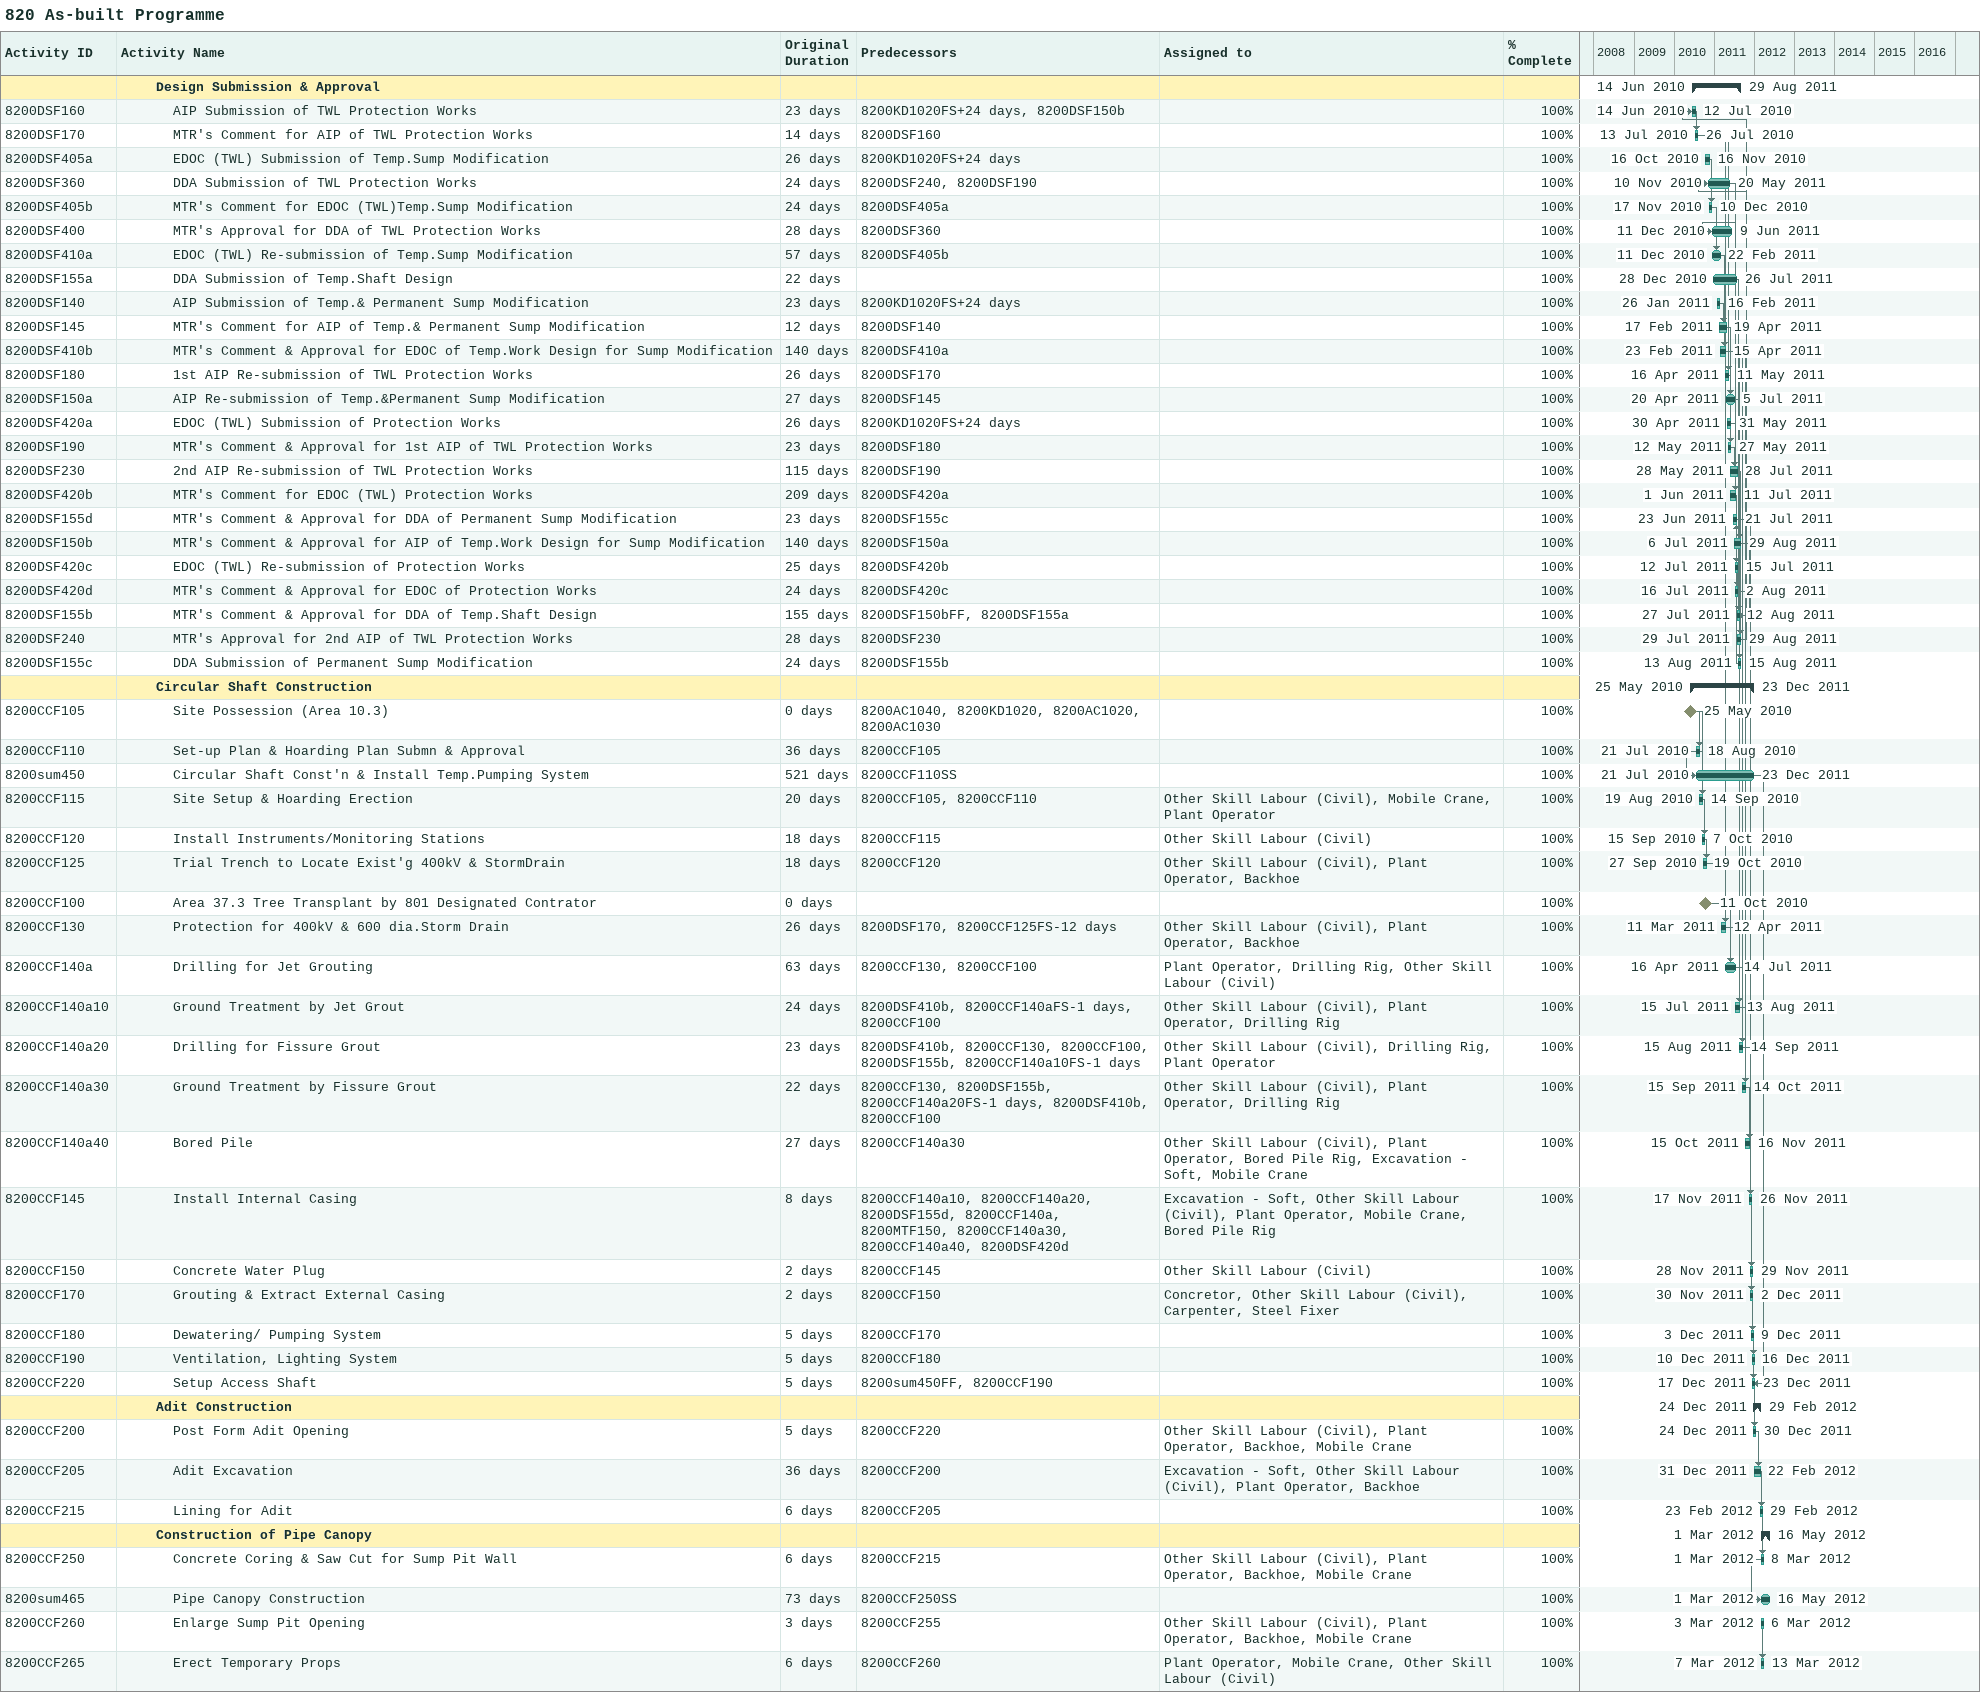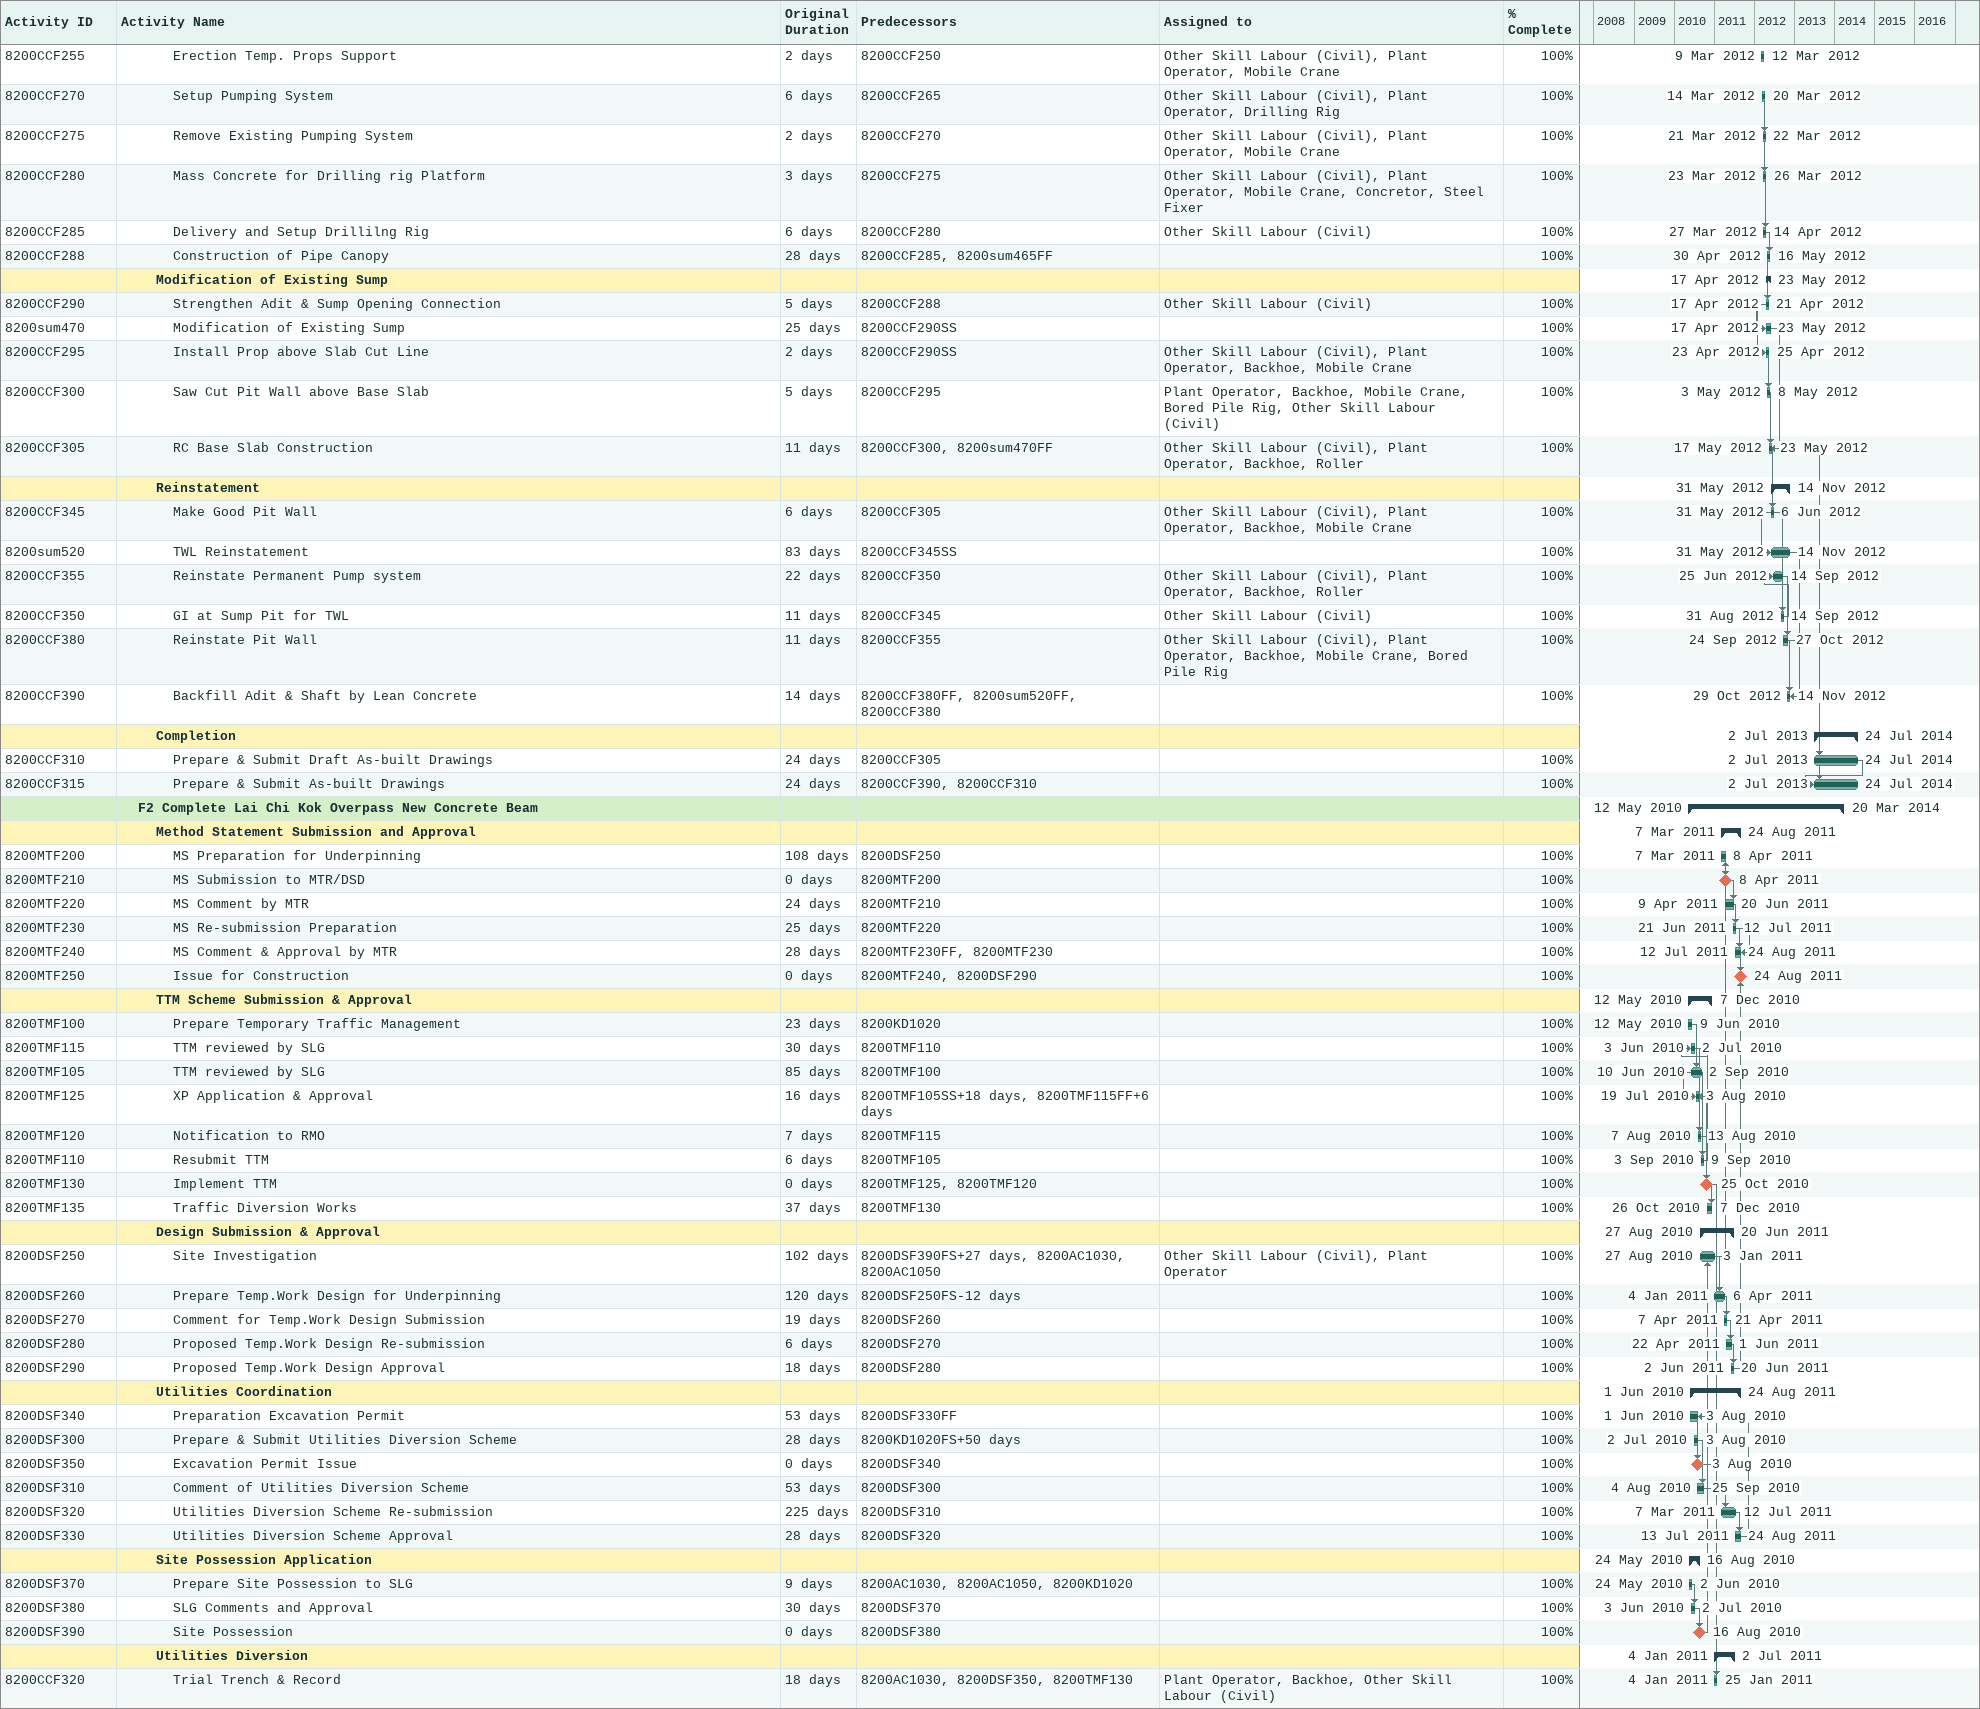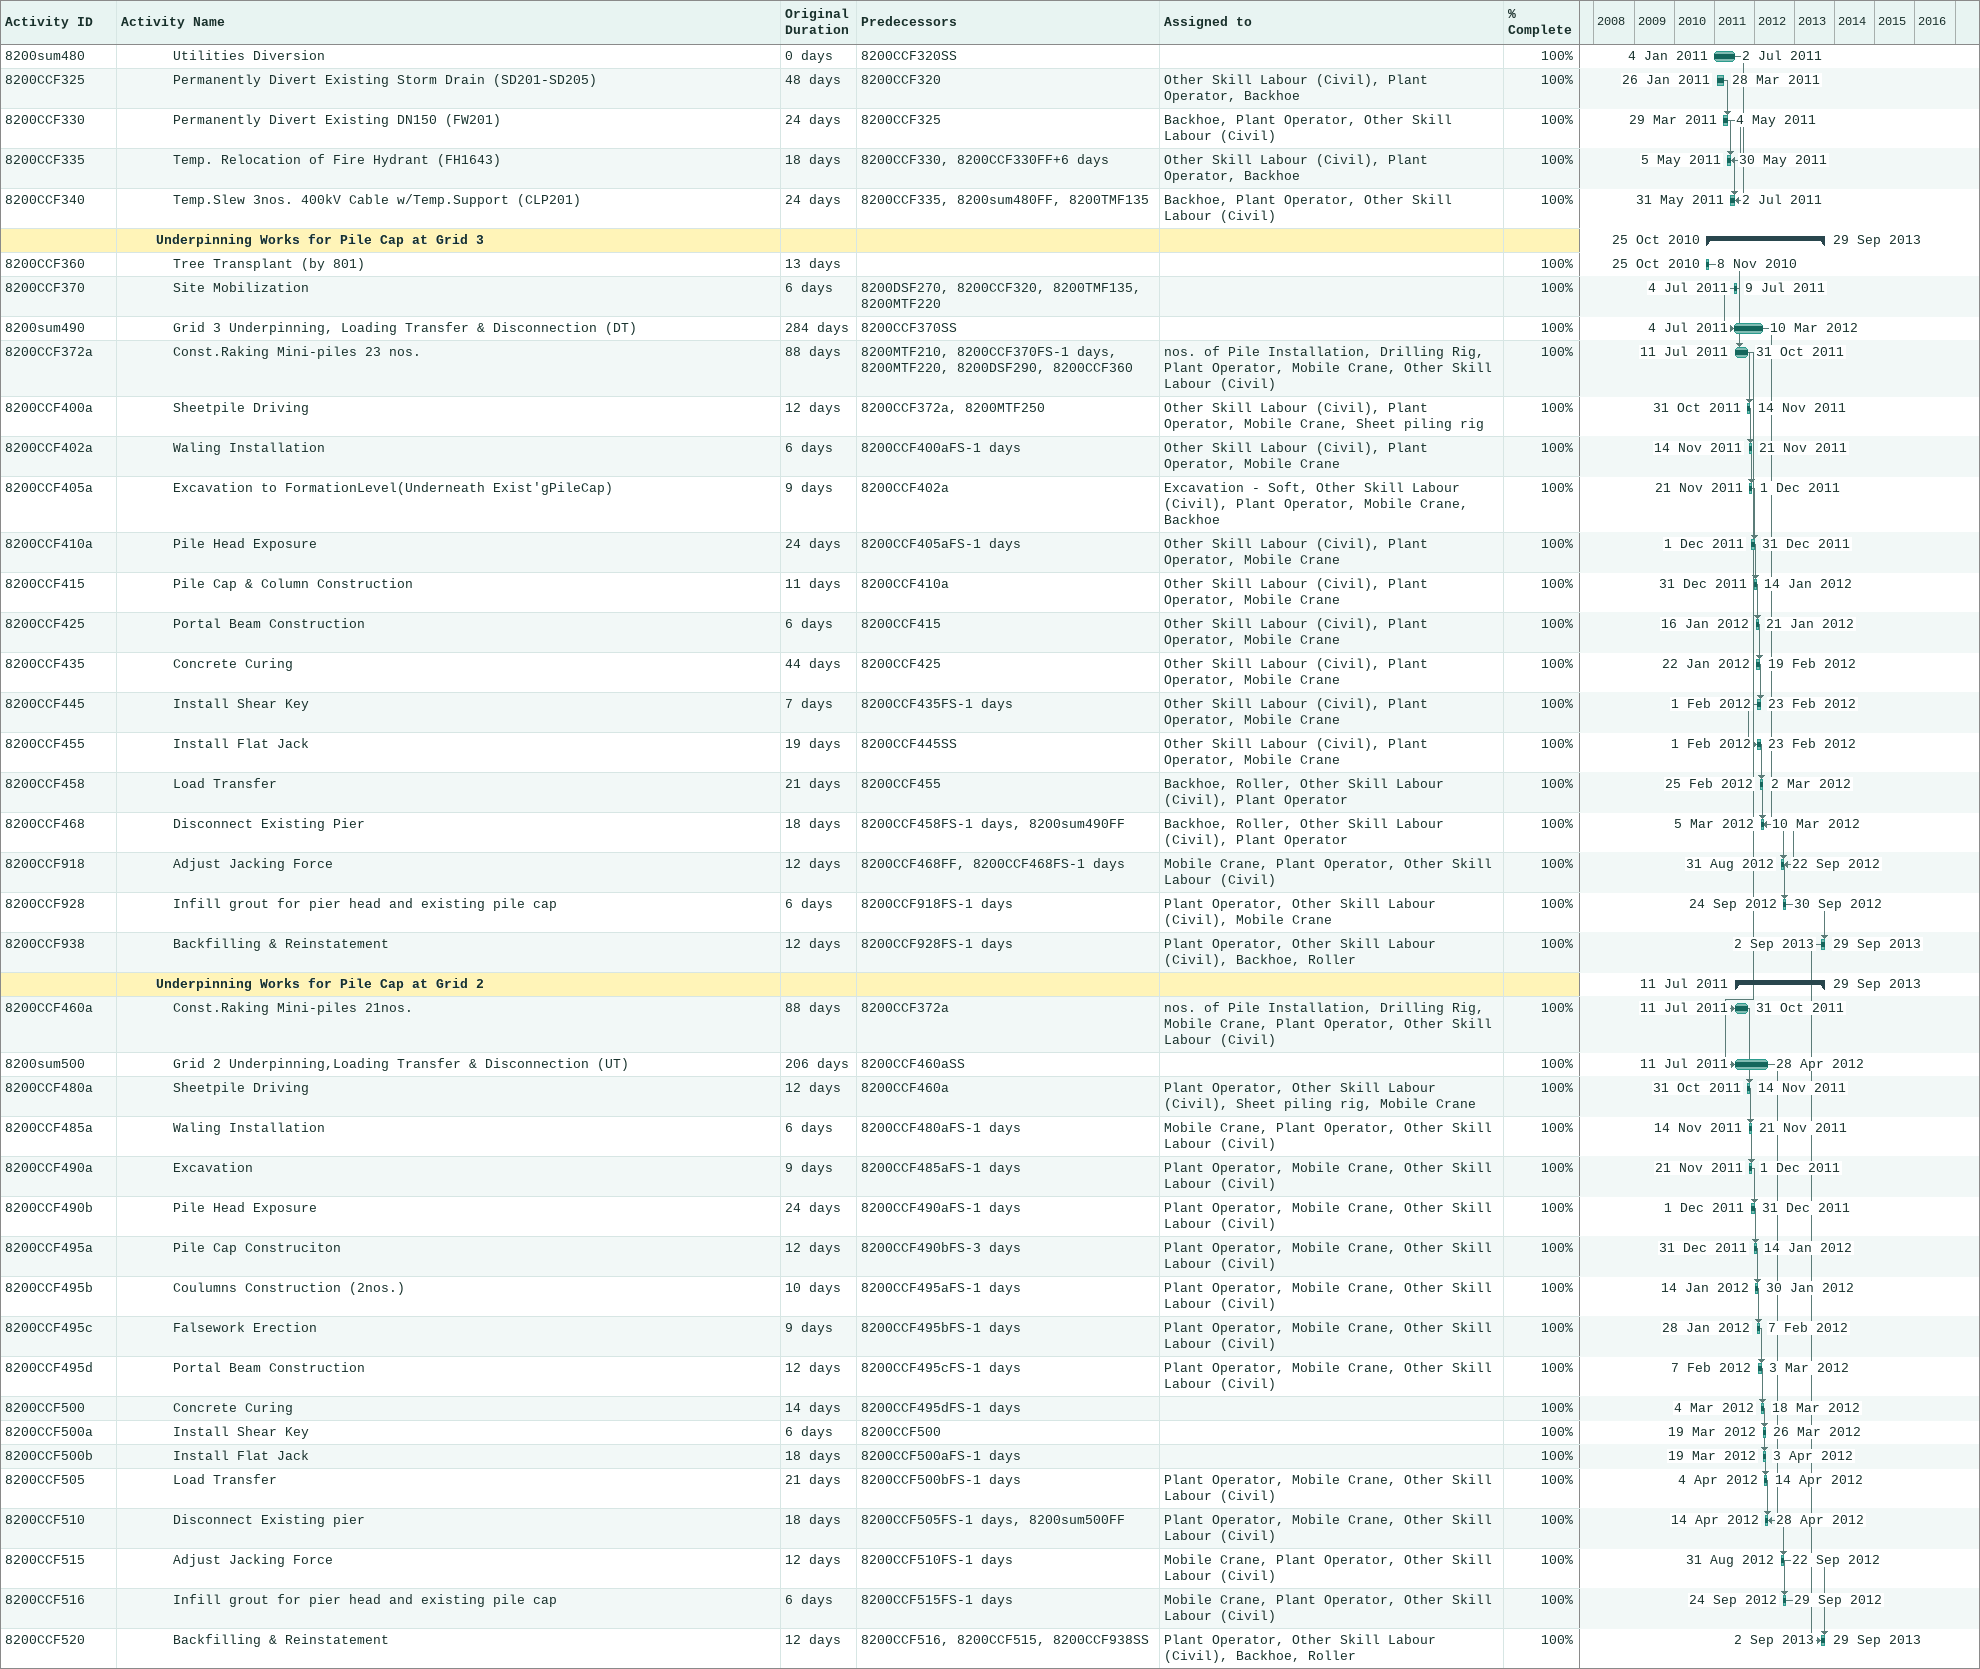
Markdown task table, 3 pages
820 As-built Programme

| ID | Level | Task | Original duration | Start | Finish | Predecessors | Resources | % complete |
|---|---|---|---|---|---|---|---|---|
|  | 3 | **Design Submission & Approval** |  | 2010-06-14 | 2011-08-29 |  |  |  |
| 8200DSF160 | 4 | AIP Submission of TWL Protection Works | 23d | 2010-06-14 | 2010-07-12 | 8200KD1020FS+24d, 8200DSF150b |  | 100 |
| 8200DSF170 | 4 | MTR's Comment for AIP of TWL Protection Works | 14d | 2010-07-13 | 2010-07-26 | 8200DSF160 |  | 100 |
| 8200DSF405a | 4 | EDOC (TWL) Submission of Temp.Sump Modification | 26d | 2010-10-16 | 2010-11-16 | 8200KD1020FS+24d |  | 100 |
| 8200DSF360 | 4 | DDA Submission of TWL Protection Works | 24d | 2010-11-10 | 2011-05-20 | 8200DSF240, 8200DSF190 |  | 100 |
| 8200DSF405b | 4 | MTR's Comment for EDOC (TWL)Temp.Sump Modification | 24d | 2010-11-17 | 2010-12-10 | 8200DSF405a |  | 100 |
| 8200DSF400 | 4 | MTR's Approval for DDA of TWL Protection Works | 28d | 2010-12-11 | 2011-06-09 | 8200DSF360 |  | 100 |
| 8200DSF410a | 4 | EDOC (TWL) Re-submission of Temp.Sump Modification | 57d | 2010-12-11 | 2011-02-22 | 8200DSF405b |  | 100 |
| 8200DSF155a | 4 | DDA Submission of Temp.Shaft Design | 22d | 2010-12-28 | 2011-07-26 |  |  | 100 |
| 8200DSF140 | 4 | AIP Submission of Temp.& Permanent Sump Modification | 23d | 2011-01-26 | 2011-02-16 | 8200KD1020FS+24d |  | 100 |
| 8200DSF145 | 4 | MTR's Comment for AIP of Temp.& Permanent Sump Modification | 12d | 2011-02-17 | 2011-04-19 | 8200DSF140 |  | 100 |
| 8200DSF410b | 4 | MTR's Comment & Approval for EDOC of Temp.Work Design for Sump Modification | 140d | 2011-02-23 | 2011-04-15 | 8200DSF410a |  | 100 |
| 8200DSF180 | 4 | 1st AIP Re-submission of TWL Protection Works | 26d | 2011-04-16 | 2011-05-11 | 8200DSF170 |  | 100 |
| 8200DSF150a | 4 | AIP Re-submission of Temp.&Permanent Sump Modification | 27d | 2011-04-20 | 2011-07-05 | 8200DSF145 |  | 100 |
| 8200DSF420a | 4 | EDOC (TWL) Submission of Protection Works | 26d | 2011-04-30 | 2011-05-31 | 8200KD1020FS+24d |  | 100 |
| 8200DSF190 | 4 | MTR's Comment & Approval for 1st AIP of TWL Protection Works | 23d | 2011-05-12 | 2011-05-27 | 8200DSF180 |  | 100 |
| 8200DSF230 | 4 | 2nd AIP Re-submission of TWL Protection Works | 115d | 2011-05-28 | 2011-07-28 | 8200DSF190 |  | 100 |
| 8200DSF420b | 4 | MTR's Comment for EDOC (TWL) Protection Works | 209d | 2011-06-01 | 2011-07-11 | 8200DSF420a |  | 100 |
| 8200DSF155d | 4 | MTR's Comment & Approval for DDA of Permanent Sump Modification | 23d | 2011-06-23 | 2011-07-21 | 8200DSF155c |  | 100 |
| 8200DSF150b | 4 | MTR's Comment & Approval for AIP of Temp.Work Design for Sump Modification | 140d | 2011-07-06 | 2011-08-29 | 8200DSF150a |  | 100 |
| 8200DSF420c | 4 | EDOC (TWL) Re-submission of Protection Works | 25d | 2011-07-12 | 2011-07-15 | 8200DSF420b |  | 100 |
| 8200DSF420d | 4 | MTR's Comment & Approval for EDOC of Protection Works | 24d | 2011-07-16 | 2011-08-02 | 8200DSF420c |  | 100 |
| 8200DSF155b | 4 | MTR's Comment & Approval for DDA of Temp.Shaft Design | 155d | 2011-07-27 | 2011-08-12 | 8200DSF150bFF, 8200DSF155a |  | 100 |
| 8200DSF240 | 4 | MTR's Approval for 2nd AIP of TWL Protection Works | 28d | 2011-07-29 | 2011-08-29 | 8200DSF230 |  | 100 |
| 8200DSF155c | 4 | DDA Submission of Permanent Sump Modification | 24d | 2011-08-13 | 2011-08-15 | 8200DSF155b |  | 100 |
|  | 3 | **Circular Shaft Construction** |  | 2010-05-25 | 2011-12-23 |  |  |  |
| 8200CCF105 | 4 | Site Possession (Area 10.3) | 0d | 2010-05-25 | 2010-05-25 | 8200AC1040, 8200KD1020, 8200AC1020, 8200AC1030 |  | 100 |
| 8200CCF110 | 4 | Set-up Plan & Hoarding Plan Submn & Approval | 36d | 2010-07-21 | 2010-08-18 | 8200CCF105 |  | 100 |
| 8200sum450 | 4 | Circular Shaft Const'n & Install Temp.Pumping System | 521d | 2010-07-21 | 2011-12-23 | 8200CCF110SS |  | 100 |
| 8200CCF115 | 4 | Site Setup & Hoarding Erection | 20d | 2010-08-19 | 2010-09-14 | 8200CCF105, 8200CCF110 | Other Skill Labour (Civil), Mobile Crane, Plant Operator | 100 |
| 8200CCF120 | 4 | Install Instruments/Monitoring Stations | 18d | 2010-09-15 | 2010-10-07 | 8200CCF115 | Other Skill Labour (Civil) | 100 |
| 8200CCF125 | 4 | Trial Trench to Locate Exist'g 400kV & StormDrain | 18d | 2010-09-27 | 2010-10-19 | 8200CCF120 | Other Skill Labour (Civil), Plant Operator, Backhoe | 100 |
| 8200CCF100 | 4 | Area 37.3 Tree Transplant by 801 Designated Contrator | 0d | 2010-10-11 | 2010-10-11 |  |  | 100 |
| 8200CCF130 | 4 | Protection for 400kV & 600 dia.Storm Drain | 26d | 2011-03-11 | 2011-04-12 | 8200DSF170, 8200CCF125FS-12d | Other Skill Labour (Civil), Plant Operator, Backhoe | 100 |
| 8200CCF140a | 4 | Drilling for Jet Grouting | 63d | 2011-04-16 | 2011-07-14 | 8200CCF130, 8200CCF100 | Plant Operator, Drilling Rig, Other Skill Labour (Civil) | 100 |
| 8200CCF140a10 | 4 | Ground Treatment by Jet Grout | 24d | 2011-07-15 | 2011-08-13 | 8200DSF410b, 8200CCF140aFS-1d, 8200CCF100 | Other Skill Labour (Civil), Plant Operator, Drilling Rig | 100 |
| 8200CCF140a20 | 4 | Drilling for Fissure Grout | 23d | 2011-08-15 | 2011-09-14 | 8200DSF410b, 8200CCF130, 8200CCF100, 8200DSF155b, 8200CCF140a10FS-1d | Other Skill Labour (Civil), Drilling Rig, Plant Operator | 100 |
| 8200CCF140a30 | 4 | Ground Treatment by Fissure Grout | 22d | 2011-09-15 | 2011-10-14 | 8200CCF130, 8200DSF155b, 8200CCF140a20FS-1d, 8200DSF410b, 8200CCF100 | Other Skill Labour (Civil), Plant Operator, Drilling Rig | 100 |
| 8200CCF140a40 | 4 | Bored Pile | 27d | 2011-10-15 | 2011-11-16 | 8200CCF140a30 | Other Skill Labour (Civil), Plant Operator, Bored Pile Rig, Excavation - Soft, Mobile Crane | 100 |
| 8200CCF145 | 4 | Install Internal Casing | 8d | 2011-11-17 | 2011-11-26 | 8200CCF140a10, 8200CCF140a20, 8200DSF155d, 8200CCF140a, 8200MTF150, 8200CCF140a30, 8200CCF140a40, 8200DSF420d | Excavation - Soft, Other Skill Labour (Civil), Plant Operator, Mobile Crane, Bored Pile Rig | 100 |
| 8200CCF150 | 4 | Concrete Water Plug | 2d | 2011-11-28 | 2011-11-29 | 8200CCF145 | Other Skill Labour (Civil) | 100 |
| 8200CCF170 | 4 | Grouting & Extract External Casing | 2d | 2011-11-30 | 2011-12-02 | 8200CCF150 | Concretor, Other Skill Labour (Civil), Carpenter, Steel Fixer | 100 |
| 8200CCF180 | 4 | Dewatering/ Pumping System | 5d | 2011-12-03 | 2011-12-09 | 8200CCF170 |  | 100 |
| 8200CCF190 | 4 | Ventilation, Lighting System | 5d | 2011-12-10 | 2011-12-16 | 8200CCF180 |  | 100 |
| 8200CCF220 | 4 | Setup Access Shaft | 5d | 2011-12-17 | 2011-12-23 | 8200sum450FF, 8200CCF190 |  | 100 |
|  | 3 | **Adit Construction** |  | 2011-12-24 | 2012-02-29 |  |  |  |
| 8200CCF200 | 4 | Post Form Adit Opening | 5d | 2011-12-24 | 2011-12-30 | 8200CCF220 | Other Skill Labour (Civil), Plant Operator, Backhoe, Mobile Crane | 100 |
| 8200CCF205 | 4 | Adit Excavation | 36d | 2011-12-31 | 2012-02-22 | 8200CCF200 | Excavation - Soft, Other Skill Labour (Civil), Plant Operator, Backhoe | 100 |
| 8200CCF215 | 4 | Lining for Adit | 6d | 2012-02-23 | 2012-02-29 | 8200CCF205 |  | 100 |
|  | 3 | **Construction of Pipe Canopy** |  | 2012-03-01 | 2012-05-16 |  |  |  |
| 8200CCF250 | 4 | Concrete Coring & Saw Cut for Sump Pit Wall | 6d | 2012-03-01 | 2012-03-08 | 8200CCF215 | Other Skill Labour (Civil), Plant Operator, Backhoe, Mobile Crane | 100 |
| 8200sum465 | 4 | Pipe Canopy Construction | 73d | 2012-03-01 | 2012-05-16 | 8200CCF250SS |  | 100 |
| 8200CCF260 | 4 | Enlarge Sump Pit Opening | 3d | 2012-03-03 | 2012-03-06 | 8200CCF255 | Other Skill Labour (Civil), Plant Operator, Backhoe, Mobile Crane | 100 |
| 8200CCF265 | 4 | Erect Temporary Props | 6d | 2012-03-07 | 2012-03-13 | 8200CCF260 | Plant Operator, Mobile Crane, Other Skill Labour (Civil) | 100 |
| 8200CCF255 | 4 | Erection Temp. Props Support | 2d | 2012-03-09 | 2012-03-12 | 8200CCF250 | Other Skill Labour (Civil), Plant Operator, Mobile Crane | 100 |
| 8200CCF270 | 4 | Setup Pumping System | 6d | 2012-03-14 | 2012-03-20 | 8200CCF265 | Other Skill Labour (Civil), Plant Operator, Drilling Rig | 100 |
| 8200CCF275 | 4 | Remove Existing Pumping System | 2d | 2012-03-21 | 2012-03-22 | 8200CCF270 | Other Skill Labour (Civil), Plant Operator, Mobile Crane | 100 |
| 8200CCF280 | 4 | Mass Concrete for Drilling rig Platform | 3d | 2012-03-23 | 2012-03-26 | 8200CCF275 | Other Skill Labour (Civil), Plant Operator, Mobile Crane, Concretor, Steel Fixer | 100 |
| 8200CCF285 | 4 | Delivery and Setup Drillilng Rig | 6d | 2012-03-27 | 2012-04-14 | 8200CCF280 | Other Skill Labour (Civil) | 100 |
| 8200CCF288 | 4 | Construction of Pipe Canopy | 28d | 2012-04-30 | 2012-05-16 | 8200CCF285, 8200sum465FF |  | 100 |
|  | 3 | **Modification of Existing Sump** |  | 2012-04-17 | 2012-05-23 |  |  |  |
| 8200CCF290 | 4 | Strengthen Adit & Sump Opening Connection | 5d | 2012-04-17 | 2012-04-21 | 8200CCF288 | Other Skill Labour (Civil) | 100 |
| 8200sum470 | 4 | Modification of Existing Sump | 25d | 2012-04-17 | 2012-05-23 | 8200CCF290SS |  | 100 |
| 8200CCF295 | 4 | Install Prop above Slab Cut Line | 2d | 2012-04-23 | 2012-04-25 | 8200CCF290SS | Other Skill Labour (Civil), Plant Operator, Backhoe, Mobile Crane | 100 |
| 8200CCF300 | 4 | Saw Cut Pit Wall above Base Slab | 5d | 2012-05-03 | 2012-05-08 | 8200CCF295 | Plant Operator, Backhoe, Mobile Crane, Bored Pile Rig, Other Skill Labour (Civil) | 100 |
| 8200CCF305 | 4 | RC Base Slab Construction | 11d | 2012-05-17 | 2012-05-23 | 8200CCF300, 8200sum470FF | Other Skill Labour (Civil), Plant Operator, Backhoe, Roller | 100 |
|  | 3 | **Reinstatement** |  | 2012-05-31 | 2012-11-14 |  |  |  |
| 8200CCF345 | 4 | Make Good Pit Wall | 6d | 2012-05-31 | 2012-06-06 | 8200CCF305 | Other Skill Labour (Civil), Plant Operator, Backhoe, Mobile Crane | 100 |
| 8200sum520 | 4 | TWL Reinstatement | 83d | 2012-05-31 | 2012-11-14 | 8200CCF345SS |  | 100 |
| 8200CCF355 | 4 | Reinstate Permanent Pump system | 22d | 2012-06-25 | 2012-09-14 | 8200CCF350 | Other Skill Labour (Civil), Plant Operator, Backhoe, Roller | 100 |
| 8200CCF350 | 4 | GI at Sump Pit for TWL | 11d | 2012-08-31 | 2012-09-14 | 8200CCF345 | Other Skill Labour (Civil) | 100 |
| 8200CCF380 | 4 | Reinstate Pit Wall | 11d | 2012-09-24 | 2012-10-27 | 8200CCF355 | Other Skill Labour (Civil), Plant Operator, Backhoe, Mobile Crane, Bored Pile Rig | 100 |
| 8200CCF390 | 4 | Backfill Adit & Shaft by Lean Concrete | 14d | 2012-10-29 | 2012-11-14 | 8200CCF380FF, 8200sum520FF, 8200CCF380 |  | 100 |
|  | 3 | **Completion** |  | 2013-07-02 | 2014-07-24 |  |  |  |
| 8200CCF310 | 4 | Prepare & Submit Draft As-built Drawings | 24d | 2013-07-02 | 2014-07-24 | 8200CCF305 |  | 100 |
| 8200CCF315 | 4 | Prepare & Submit As-built Drawings | 24d | 2013-07-02 | 2014-07-24 | 8200CCF390, 8200CCF310 |  | 100 |
|  | 2 | **F2 Complete Lai Chi Kok Overpass New Concrete Beam** |  | 2010-05-12 | 2014-03-20 |  |  |  |
|  | 3 | **Method Statement Submission and Approval** |  | 2011-03-07 | 2011-08-24 |  |  |  |
| 8200MTF200 | 4 | MS Preparation for Underpinning | 108d | 2011-03-07 | 2011-04-08 | 8200DSF250 |  | 100 |
| 8200MTF210 | 4 | MS Submission to MTR/DSD | 0d | 2011-04-08 | 2011-04-08 | 8200MTF200 |  | 100 |
| 8200MTF220 | 4 | MS Comment by MTR | 24d | 2011-04-09 | 2011-06-20 | 8200MTF210 |  | 100 |
| 8200MTF230 | 4 | MS Re-submission Preparation | 25d | 2011-06-21 | 2011-07-12 | 8200MTF220 |  | 100 |
| 8200MTF240 | 4 | MS Comment & Approval by MTR | 28d | 2011-07-12 | 2011-08-24 | 8200MTF230FF, 8200MTF230 |  | 100 |
| 8200MTF250 | 4 | Issue for Construction | 0d | 2011-08-24 | 2011-08-24 | 8200MTF240, 8200DSF290 |  | 100 |
|  | 3 | **TTM Scheme Submission & Approval** |  | 2010-05-12 | 2010-12-07 |  |  |  |
| 8200TMF100 | 4 | Prepare Temporary Traffic Management | 23d | 2010-05-12 | 2010-06-09 | 8200KD1020 |  | 100 |
| 8200TMF115 | 4 | TTM reviewed by SLG | 30d | 2010-06-03 | 2010-07-02 | 8200TMF110 |  | 100 |
| 8200TMF105 | 4 | TTM reviewed by SLG | 85d | 2010-06-10 | 2010-09-02 | 8200TMF100 |  | 100 |
| 8200TMF125 | 4 | XP Application & Approval | 16d | 2010-07-19 | 2010-08-03 | 8200TMF105SS+18d, 8200TMF115FF+6d |  | 100 |
| 8200TMF120 | 4 | Notification to RMO | 7d | 2010-08-07 | 2010-08-13 | 8200TMF115 |  | 100 |
| 8200TMF110 | 4 | Resubmit TTM | 6d | 2010-09-03 | 2010-09-09 | 8200TMF105 |  | 100 |
| 8200TMF130 | 4 | Implement TTM | 0d | 2010-10-25 | 2010-10-25 | 8200TMF125, 8200TMF120 |  | 100 |
| 8200TMF135 | 4 | Traffic Diversion Works | 37d | 2010-10-26 | 2010-12-07 | 8200TMF130 |  | 100 |
|  | 3 | **Design Submission & Approval** |  | 2010-08-27 | 2011-06-20 |  |  |  |
| 8200DSF250 | 4 | Site Investigation | 102d | 2010-08-27 | 2011-01-03 | 8200DSF390FS+27d, 8200AC1030, 8200AC1050 | Other Skill Labour (Civil), Plant Operator | 100 |
| 8200DSF260 | 4 | Prepare Temp.Work Design for Underpinning | 120d | 2011-01-04 | 2011-04-06 | 8200DSF250FS-12d |  | 100 |
| 8200DSF270 | 4 | Comment for Temp.Work Design Submission | 19d | 2011-04-07 | 2011-04-21 | 8200DSF260 |  | 100 |
| 8200DSF280 | 4 | Proposed Temp.Work Design Re-submission | 6d | 2011-04-22 | 2011-06-01 | 8200DSF270 |  | 100 |
| 8200DSF290 | 4 | Proposed Temp.Work Design Approval | 18d | 2011-06-02 | 2011-06-20 | 8200DSF280 |  | 100 |
|  | 3 | **Utilities Coordination** |  | 2010-06-01 | 2011-08-24 |  |  |  |
| 8200DSF340 | 4 | Preparation Excavation Permit | 53d | 2010-06-01 | 2010-08-03 | 8200DSF330FF |  | 100 |
| 8200DSF300 | 4 | Prepare & Submit Utilities Diversion Scheme | 28d | 2010-07-02 | 2010-08-03 | 8200KD1020FS+50d |  | 100 |
| 8200DSF350 | 4 | Excavation Permit Issue | 0d | 2010-08-03 | 2010-08-03 | 8200DSF340 |  | 100 |
| 8200DSF310 | 4 | Comment of Utilities Diversion Scheme | 53d | 2010-08-04 | 2010-09-25 | 8200DSF300 |  | 100 |
| 8200DSF320 | 4 | Utilities Diversion Scheme Re-submission | 225d | 2011-03-07 | 2011-07-12 | 8200DSF310 |  | 100 |
| 8200DSF330 | 4 | Utilities Diversion Scheme Approval | 28d | 2011-07-13 | 2011-08-24 | 8200DSF320 |  | 100 |
|  | 3 | **Site Possession Application** |  | 2010-05-24 | 2010-08-16 |  |  |  |
| 8200DSF370 | 4 | Prepare Site Possession to SLG | 9d | 2010-05-24 | 2010-06-02 | 8200AC1030, 8200AC1050, 8200KD1020 |  | 100 |
| 8200DSF380 | 4 | SLG Comments and Approval | 30d | 2010-06-03 | 2010-07-02 | 8200DSF370 |  | 100 |
| 8200DSF390 | 4 | Site Possession | 0d | 2010-08-16 | 2010-08-16 | 8200DSF380 |  | 100 |
|  | 3 | **Utilities Diversion** |  | 2011-01-04 | 2011-07-02 |  |  |  |
| 8200CCF320 | 4 | Trial Trench & Record | 18d | 2011-01-04 | 2011-01-25 | 8200AC1030, 8200DSF350, 8200TMF130 | Plant Operator, Backhoe, Other Skill Labour (Civil) | 100 |
| 8200sum480 | 4 | Utilities Diversion | 0d | 2011-01-04 | 2011-07-02 | 8200CCF320SS |  | 100 |
| 8200CCF325 | 4 | Permanently Divert Existing Storm Drain (SD201-SD205) | 48d | 2011-01-26 | 2011-03-28 | 8200CCF320 | Other Skill Labour (Civil), Plant Operator, Backhoe | 100 |
| 8200CCF330 | 4 | Permanently Divert Existing DN150 (FW201) | 24d | 2011-03-29 | 2011-05-04 | 8200CCF325 | Backhoe, Plant Operator, Other Skill Labour (Civil) | 100 |
| 8200CCF335 | 4 | Temp. Relocation of Fire Hydrant (FH1643) | 18d | 2011-05-05 | 2011-05-30 | 8200CCF330, 8200CCF330FF+6d | Other Skill Labour (Civil), Plant Operator, Backhoe | 100 |
| 8200CCF340 | 4 | Temp.Slew 3nos. 400kV Cable w/Temp.Support (CLP201) | 24d | 2011-05-31 | 2011-07-02 | 8200CCF335, 8200sum480FF, 8200TMF135 | Backhoe, Plant Operator, Other Skill Labour (Civil) | 100 |
|  | 3 | **Underpinning Works for Pile Cap at Grid 3** |  | 2010-10-25 | 2013-09-29 |  |  |  |
| 8200CCF360 | 4 | Tree Transplant (by 801) | 13d | 2010-10-25 | 2010-11-08 |  |  | 100 |
| 8200CCF370 | 4 | Site Mobilization | 6d | 2011-07-04 | 2011-07-09 | 8200DSF270, 8200CCF320, 8200TMF135, 8200MTF220 |  | 100 |
| 8200sum490 | 4 | Grid 3 Underpinning, Loading Transfer & Disconnection (DT) | 284d | 2011-07-04 | 2012-03-10 | 8200CCF370SS |  | 100 |
| 8200CCF372a | 4 | Const.Raking Mini-piles 23 nos. | 88d | 2011-07-11 | 2011-10-31 | 8200MTF210, 8200CCF370FS-1d, 8200MTF220, 8200DSF290, 8200CCF360 | nos. of Pile Installation, Drilling Rig, Plant Operator, Mobile Crane, Other Skill Labour (Civil) | 100 |
| 8200CCF400a | 4 | Sheetpile Driving | 12d | 2011-10-31 | 2011-11-14 | 8200CCF372a, 8200MTF250 | Other Skill Labour (Civil), Plant Operator, Mobile Crane, Sheet piling rig | 100 |
| 8200CCF402a | 4 | Waling Installation | 6d | 2011-11-14 | 2011-11-21 | 8200CCF400aFS-1d | Other Skill Labour (Civil), Plant Operator, Mobile Crane | 100 |
| 8200CCF405a | 4 | Excavation to FormationLevel(Underneath Exist'gPileCap) | 9d | 2011-11-21 | 2011-12-01 | 8200CCF402a | Excavation - Soft, Other Skill Labour (Civil), Plant Operator, Mobile Crane, Backhoe | 100 |
| 8200CCF410a | 4 | Pile Head Exposure | 24d | 2011-12-01 | 2011-12-31 | 8200CCF405aFS-1d | Other Skill Labour (Civil), Plant Operator, Mobile Crane | 100 |
| 8200CCF415 | 4 | Pile Cap & Column Construction | 11d | 2011-12-31 | 2012-01-14 | 8200CCF410a | Other Skill Labour (Civil), Plant Operator, Mobile Crane | 100 |
| 8200CCF425 | 4 | Portal Beam Construction | 6d | 2012-01-16 | 2012-01-21 | 8200CCF415 | Other Skill Labour (Civil), Plant Operator, Mobile Crane | 100 |
| 8200CCF435 | 4 | Concrete Curing | 44d | 2012-01-22 | 2012-02-19 | 8200CCF425 | Other Skill Labour (Civil), Plant Operator, Mobile Crane | 100 |
| 8200CCF445 | 4 | Install Shear Key | 7d | 2012-02-01 | 2012-02-23 | 8200CCF435FS-1d | Other Skill Labour (Civil), Plant Operator, Mobile Crane | 100 |
| 8200CCF455 | 4 | Install Flat Jack | 19d | 2012-02-01 | 2012-02-23 | 8200CCF445SS | Other Skill Labour (Civil), Plant Operator, Mobile Crane | 100 |
| 8200CCF458 | 4 | Load Transfer | 21d | 2012-02-25 | 2012-03-02 | 8200CCF455 | Backhoe, Roller, Other Skill Labour (Civil), Plant Operator | 100 |
| 8200CCF468 | 4 | Disconnect Existing Pier | 18d | 2012-03-05 | 2012-03-10 | 8200CCF458FS-1d, 8200sum490FF | Backhoe, Roller, Other Skill Labour (Civil), Plant Operator | 100 |
| 8200CCF918 | 4 | Adjust Jacking Force | 12d | 2012-08-31 | 2012-09-22 | 8200CCF468FF, 8200CCF468FS-1d | Mobile Crane, Plant Operator, Other Skill Labour (Civil) | 100 |
| 8200CCF928 | 4 | Infill grout for pier head and existing pile cap | 6d | 2012-09-24 | 2012-09-30 | 8200CCF918FS-1d | Plant Operator, Other Skill Labour (Civil), Mobile Crane | 100 |
| 8200CCF938 | 4 | Backfilling & Reinstatement | 12d | 2013-09-02 | 2013-09-29 | 8200CCF928FS-1d | Plant Operator, Other Skill Labour (Civil), Backhoe, Roller | 100 |
|  | 3 | **Underpinning Works for Pile Cap at Grid 2** |  | 2011-07-11 | 2013-09-29 |  |  |  |
| 8200CCF460a | 4 | Const.Raking Mini-piles 21nos. | 88d | 2011-07-11 | 2011-10-31 | 8200CCF372a | nos. of Pile Installation, Drilling Rig, Mobile Crane, Plant Operator, Other Skill Labour (Civil) | 100 |
| 8200sum500 | 4 | Grid 2 Underpinning,Loading Transfer & Disconnection (UT) | 206d | 2011-07-11 | 2012-04-28 | 8200CCF460aSS |  | 100 |
| 8200CCF480a | 4 | Sheetpile Driving | 12d | 2011-10-31 | 2011-11-14 | 8200CCF460a | Plant Operator, Other Skill Labour (Civil), Sheet piling rig, Mobile Crane | 100 |
| 8200CCF485a | 4 | Waling Installation | 6d | 2011-11-14 | 2011-11-21 | 8200CCF480aFS-1d | Mobile Crane, Plant Operator, Other Skill Labour (Civil) | 100 |
| 8200CCF490a | 4 | Excavation | 9d | 2011-11-21 | 2011-12-01 | 8200CCF485aFS-1d | Plant Operator, Mobile Crane, Other Skill Labour (Civil) | 100 |
| 8200CCF490b | 4 | Pile Head Exposure | 24d | 2011-12-01 | 2011-12-31 | 8200CCF490aFS-1d | Plant Operator, Mobile Crane, Other Skill Labour (Civil) | 100 |
| 8200CCF495a | 4 | Pile Cap Construciton | 12d | 2011-12-31 | 2012-01-14 | 8200CCF490bFS-3d | Plant Operator, Mobile Crane, Other Skill Labour (Civil) | 100 |
| 8200CCF495b | 4 | Coulumns Construction (2nos.) | 10d | 2012-01-14 | 2012-01-30 | 8200CCF495aFS-1d | Plant Operator, Mobile Crane, Other Skill Labour (Civil) | 100 |
| 8200CCF495c | 4 | Falsework Erection | 9d | 2012-01-28 | 2012-02-07 | 8200CCF495bFS-1d | Plant Operator, Mobile Crane, Other Skill Labour (Civil) | 100 |
| 8200CCF495d | 4 | Portal Beam Construction | 12d | 2012-02-07 | 2012-03-03 | 8200CCF495cFS-1d | Plant Operator, Mobile Crane, Other Skill Labour (Civil) | 100 |
| 8200CCF500 | 4 | Concrete Curing | 14d | 2012-03-04 | 2012-03-18 | 8200CCF495dFS-1d |  | 100 |
| 8200CCF500a | 4 | Install Shear Key | 6d | 2012-03-19 | 2012-03-26 | 8200CCF500 |  | 100 |
| 8200CCF500b | 4 | Install Flat Jack | 18d | 2012-03-19 | 2012-04-03 | 8200CCF500aFS-1d |  | 100 |
| 8200CCF505 | 4 | Load Transfer | 21d | 2012-04-04 | 2012-04-14 | 8200CCF500bFS-1d | Plant Operator, Mobile Crane, Other Skill Labour (Civil) | 100 |
| 8200CCF510 | 4 | Disconnect Existing pier | 18d | 2012-04-14 | 2012-04-28 | 8200CCF505FS-1d, 8200sum500FF | Plant Operator, Mobile Crane, Other Skill Labour (Civil) | 100 |
| 8200CCF515 | 4 | Adjust Jacking Force | 12d | 2012-08-31 | 2012-09-22 | 8200CCF510FS-1d | Mobile Crane, Plant Operator, Other Skill Labour (Civil) | 100 |
| 8200CCF516 | 4 | Infill grout for pier head and existing pile cap | 6d | 2012-09-24 | 2012-09-29 | 8200CCF515FS-1d | Mobile Crane, Plant Operator, Other Skill Labour (Civil) | 100 |
| 8200CCF520 | 4 | Backfilling & Reinstatement | 12d | 2013-09-02 | 2013-09-29 | 8200CCF516, 8200CCF515, 8200CCF938SS | Plant Operator, Other Skill Labour (Civil), Backhoe, Roller | 100 |
